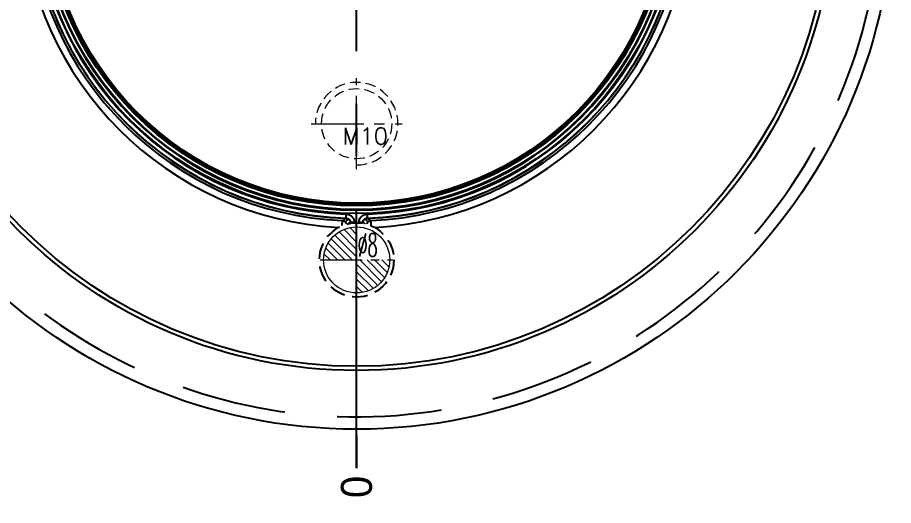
# Model space of a CAD drawing. Header units: millimetres. Extents: x 2469 to 2970, y 2097 to 2450.
# Drawn here: x 2527.7 to 2633.8, y 2192.7 to 2251.8 of the extents above; entities that cross this region are included whole.
import ezdxf
from ezdxf.enums import TextEntityAlignment as Align

# ---------------------------------------------------------------- set-up
doc = ezdxf.new("R2010")
doc.units = ezdxf.units.MM
doc.linetypes.add('CENTER', pattern=[50.8, 31.75, -6.35, 6.35, -6.35])
doc.linetypes.add('HIDDEN', pattern=[9.525, 6.35, -3.175])
doc.layers.add('1', color=7, linetype='Continuous', true_color=0xffffff)
doc.layers.add('21', color=7, linetype='Continuous', true_color=0xffffff)
for name, color, linetype, lineweight in [('dim', 82, 'Continuous', 9), ('epin', 13, 'Continuous', 9), ('screw', 33, 'Continuous', 13)]:
    doc.layers.add(name, color=color, linetype=linetype, lineweight=lineweight)
doc.styles.add('Capful-A', font='')
doc.styles.add('TXT', font='txt.shx', dxfattribs={"bigfont": 'gbcbig.shx'})
doc.styles.add('TXT05', font='txt.shx', dxfattribs={"width": 0.5, "bigfont": 'gbcbig.shx'})
doc.styles.get('Capful-A').set_extended_font_data('Microsoft YaHei')
doc.dimstyles.new('Capful-A-1.5', dxfattribs={"dimscale": 1.5, "dimtxt": 2.5, "dimasz": 2.5, "dimexe": 1.5, "dimexo": 1, "dimgap": 1.5, "dimtad": 0, "dimdsep": 46, "dimtxsty": 'Capful-A', "dimcen": 0, "dimclrt": 2, "dimazin": 2, "dimtfac": 1, "dimtmove": 0, "dimatfit": 3, "dimfxl": 0, "dimtolj": 1, "dimtzin": 0, "dimarcsym": 0})

# ---------------------------------------------------------------- blocks, each defined once
blk = doc.blocks.new('screw_m10_g')
at = {"layer": 'screw', "color": 1, "linetype": 'CENTER', "ltscale": 0.2}
for p, q in [((0, -5.5), (0, 5.5)), ((-5.5, 0), (5.5, 0))]:
    blk.add_line(p, q, dxfattribs=at)
at = {"layer": 'screw', "color": 33, "linetype": 'HIDDEN', "ltscale": 0.2}
blk.add_circle((0, 0), 4.25, dxfattribs=at)
at = {"layer": 'screw', "color": 92, "linetype": 'HIDDEN', "ltscale": 0.2}
blk.add_arc((0, 0), 5, 270, 180, dxfattribs=at)
at = {"layer": 'screw', "color": 6, "style": 'TXT'}
blk.add_text('M10', height=2, dxfattribs=at).set_placement((-1.7, -2.5))
blk = doc.blocks.new('epin_ejp_8')
at = {"layer": 'epin'}
h = blk.add_hatch(dxfattribs=at)
h.set_pattern_fill('_ANSI31', color=123, scale=0.2, angle=90)
h.set_pattern_definition([(135, (-3495.6536, 23.62066), (-0.44901281, -0.44901281), [])])
h.paths.add_polyline_path([(0, 4, 0.414214), (-4, 0), (0, 0)])
h.paths.add_polyline_path([(4, 0), (0, 0), (0, -4, 0.414214)])
at = {"layer": 'epin', "color": 1, "linetype": 'CENTER', "ltscale": 0.16}
for p, q in [((0, -4.4), (0, 4.4)), ((-4.4, 0), (4.4, 0))]:
    blk.add_line(p, q, dxfattribs=at)
at = {"layer": 'epin'}
blk.add_circle((0, 0), 4, dxfattribs=at)
at = {"layer": 'epin', "color": 6, "style": 'TXT05', "width": 0.5}
blk.add_text('%%c8', height=2.8, dxfattribs=at).set_placement((1.33, 1.8), align=Align.MIDDLE)
blk = doc.blocks.new('*D34')
at = {"layer": 'Defpoints', "color": 0, "transparency": 16777216}
for p in [(2568.78, 2266.95), (2568.78, 2201.95)]:
    blk.add_point(p, dxfattribs=at)
at = {"layer": 'dim', "color": 0, "lineweight": -2, "transparency": 16777216}
blk.add_line((2568.78, 2201.2), (2568.78, 2196.95), dxfattribs=at)
at = {"layer": 'dim', "color": 2, "transparency": 16777216, "insert": (2568.78, 2194.96), "char_height": 3.75, "attachment_point": 5, "rotation": 90, "style": 'Capful-A', "bg_fill": 3, "box_fill_scale": 1.1, "bg_fill_color": 256, "bg_fill_true_color": 13158600, "bg_fill_transparency": 0}
blk.add_mtext('\\A1;0', dxfattribs=at)
at = {"layer": 'Defpoints', "color": 0, "transparency": 16777216}
blk.add_point((2568.78, 2196.95), dxfattribs=at)

msp = doc.modelspace()

# ---------------------------------------------------------------- linework, layer by layer
at = {"layer": '1', "color": 1, "linetype": 'CENTER'}
msp.add_line((2568.781, 2196.948), (2568.781, 2336.948), dxfattribs=at)
at = {"layer": '21', "color": 7, "linetype": 'Continuous'}
for p, q in [((2567.508, 2227.49), (2567.524, 2227.992)), ((2570.037, 2227.992), (2570.053, 2227.49)), ((2567.046, 2226.6), (2567.072, 2227.213)), ((2568.496, 2226.989), (2567.994, 2226.989)), ((2567.994, 2226.879), (2567.994, 2226.989)), ((2568.019, 2226.883), (2568.019, 2226.989)), ((2568.496, 2226.989), (2568.496, 2226.939)), ((2569.567, 2226.989), (2569.065, 2226.989)), ((2569.065, 2226.939), (2569.065, 2226.989)), ((2569.542, 2226.989), (2569.542, 2226.883)), ((2569.567, 2226.989), (2569.567, 2226.879)), ((2570.489, 2227.213), (2570.515, 2226.6))]:
    msp.add_line(p, q, dxfattribs=at)
for radius in [65, 57.886, 57.383, 57.383, 38.88, 38.389, 37.96, 37.955, 37.954, 37.795, 37.623]:
    msp.add_circle((2568.781, 2266.948), radius, dxfattribs=at)
at = {"layer": '21', "color": 8, "linetype": 'HIDDEN', "ltscale": 0.3}
msp.add_circle((2568.781, 2222.448), 4.5, dxfattribs=at)
at = {"layer": '21', "color": 8, "linetype": 'HIDDEN', "ltscale": 2}
msp.add_arc((2568.781, 2266.948), 63.5, 199.11173, 160.88827, dxfattribs=at)
at = {"layer": '21', "color": 7, "linetype": 'Continuous'}
for radius, start, end in [(38.476, 0.00563, 0), (37.789, 180, 179.99437), (39.478, 181.84776, 268.15224), (39.461, 181.84776, 268.15224), (38.976, 181.84776, 268.15224), (38.976, 271.84776, 358.15224), (39.461, 271.84776, 358.15224), (39.478, 271.84776, 358.15224), (40.63, 183.0948, 266.9052), (39.772, 182.4619, 267.5381), (39.772, 272.4619, 357.5381), (40.63, 273.0948, 356.9052)]:
    msp.add_arc((2568.781, 2266.948), radius, start, end, dxfattribs=at)
for centre, major_axis, ratio, start_param, end_param in [((2522.098, 2266.948), (70.06, 0.001), 0.7456582, 5.4152027, 5.4234597), ((2615.465, 2266.949), (70.062, 0.002), 0.7456603, 4.0012874, 4.009544), ((2567.051, 2226.711), (0.266, -0.426), 0.9980975, 1.1437126, 2.539893), ((2522.399, 2266.948), (70.361, 0), 0.7456586, 5.4125246, 5.4173675), ((2615.163, 2266.949), (70.362, 0.001), 0.7456597, 4.0073955, 4.0122384), ((2570.511, 2226.711), (0.266, 0.426), 0.9980975, 0.6016996, 1.99788)]:
    msp.add_ellipse(centre, major_axis=major_axis, ratio=ratio, start_param=start_param, end_param=end_param, dxfattribs=at)
for points in [[(2567.072, 2227.213), (2567.217, 2227.305), (2567.362, 2227.397), (2567.508, 2227.49)], [(2570.053, 2227.49), (2570.199, 2227.397), (2570.344, 2227.305), (2570.489, 2227.213)]]:
    msp.add_open_spline(points, degree=3, dxfattribs=at)
for points, knots in [([(2567.508, 2227.507), (2567.647, 2227.509), (2567.783, 2227.452), (2567.97, 2227.259), (2568.023, 2227.124), (2568.019, 2226.989)], [0, 0, 0, 0, 0.5052841, 0.5052841, 1, 1, 1, 1]), ([(2567.508, 2227.49), (2567.54, 2227.489), (2567.572, 2227.485), (2567.619, 2227.475), (2567.634, 2227.471), (2567.665, 2227.461), (2567.68, 2227.455), (2567.724, 2227.435), (2567.752, 2227.42), (2567.792, 2227.392), (2567.805, 2227.382), (2567.829, 2227.362), (2567.841, 2227.35), (2567.864, 2227.327), (2567.875, 2227.315), (2567.895, 2227.29), (2567.904, 2227.277), (2567.922, 2227.249), (2567.93, 2227.235), (2567.945, 2227.207), (2567.952, 2227.192), (2567.97, 2227.148), (2567.979, 2227.117), (2567.988, 2227.069), (2567.99, 2227.053), (2567.993, 2227.021), (2567.994, 2227.005), (2567.994, 2226.989)], [0, 0, 0, 0, 0.125, 0.125, 0.1875, 0.1875, 0.25, 0.25, 0.375, 0.375, 0.4375, 0.4375, 0.5, 0.5, 0.5625, 0.5625, 0.625, 0.625, 0.6875, 0.6875, 0.75, 0.75, 0.875, 0.875, 0.9375, 0.9375, 1, 1, 1, 1]), ([(2567.524, 2227.992), (2567.556, 2227.991), (2567.588, 2227.989), (2567.652, 2227.98), (2567.715, 2227.969), (2567.777, 2227.952), (2567.823, 2227.937), (2567.838, 2227.931), (2567.868, 2227.92), (2567.883, 2227.914), (2567.957, 2227.881), (2568.013, 2227.85), (2568.092, 2227.795), (2568.117, 2227.775), (2568.166, 2227.733), (2568.19, 2227.711), (2568.235, 2227.665), (2568.257, 2227.64), (2568.297, 2227.59), (2568.316, 2227.563), (2568.351, 2227.509), (2568.368, 2227.481), (2568.397, 2227.424), (2568.411, 2227.395), (2568.447, 2227.306), (2568.465, 2227.244), (2568.481, 2227.165), (2568.483, 2227.149), (2568.488, 2227.117), (2568.494, 2227.069), (2568.496, 2227.021), (2568.496, 2226.989)], [0, 0, 0, 0, 0.0625, 0.0625, 0.125, 0.1875, 0.1875, 0.21875, 0.21875, 0.25, 0.25, 0.375, 0.375, 0.4375, 0.4375, 0.5, 0.5, 0.5625, 0.5625, 0.625, 0.625, 0.6875, 0.6875, 0.75, 0.75, 0.875, 0.875, 0.90625, 0.90625, 0.9375, 1, 1, 1, 1]), ([(2569.065, 2226.989), (2569.065, 2227.021), (2569.067, 2227.054), (2569.073, 2227.118), (2569.082, 2227.181), (2569.097, 2227.243), (2569.111, 2227.289), (2569.116, 2227.305), (2569.126, 2227.335), (2569.132, 2227.35), (2569.162, 2227.425), (2569.192, 2227.482), (2569.244, 2227.562), (2569.263, 2227.588), (2569.293, 2227.626), (2569.304, 2227.639), (2569.325, 2227.663), (2569.336, 2227.675), (2569.37, 2227.71), (2569.393, 2227.732), (2569.443, 2227.774), (2569.468, 2227.794), (2569.521, 2227.831), (2569.549, 2227.848), (2569.605, 2227.88), (2569.634, 2227.894), (2569.721, 2227.933), (2569.782, 2227.953), (2569.861, 2227.971), (2569.877, 2227.974), (2569.909, 2227.98), (2569.957, 2227.987), (2570.005, 2227.991), (2570.037, 2227.992)], [0, 0, 0, 0, 0.0625, 0.0625, 0.125, 0.1875, 0.1875, 0.21875, 0.21875, 0.25, 0.25, 0.375, 0.375, 0.4375, 0.4375, 0.46875, 0.46875, 0.5, 0.5, 0.5625, 0.5625, 0.625, 0.625, 0.6875, 0.6875, 0.75, 0.75, 0.875, 0.875, 0.90625, 0.90625, 0.9375, 1, 1, 1, 1]), ([(2569.542, 2226.989), (2569.538, 2227.124), (2569.591, 2227.259), (2569.778, 2227.452), (2569.914, 2227.509), (2570.053, 2227.507)], [0, 0, 0, 0, 0.494719, 0.494719, 1, 1, 1, 1]), ([(2569.567, 2226.989), (2569.567, 2227.005), (2569.568, 2227.021), (2569.571, 2227.053), (2569.575, 2227.085), (2569.583, 2227.116), (2569.592, 2227.147), (2569.597, 2227.162), (2569.615, 2227.207), (2569.63, 2227.236), (2569.656, 2227.276), (2569.666, 2227.289), (2569.686, 2227.314), (2569.697, 2227.327), (2569.719, 2227.35), (2569.731, 2227.361), (2569.756, 2227.382), (2569.769, 2227.392), (2569.795, 2227.41), (2569.809, 2227.419), (2569.837, 2227.435), (2569.851, 2227.442), (2569.895, 2227.461), (2569.926, 2227.471), (2569.973, 2227.482), (2569.989, 2227.485), (2570.021, 2227.489), (2570.037, 2227.49), (2570.053, 2227.49)], [0, 0, 0, 0, 0.0625, 0.0625, 0.125, 0.1875, 0.1875, 0.25, 0.25, 0.375, 0.375, 0.4375, 0.4375, 0.5, 0.5, 0.5625, 0.5625, 0.625, 0.625, 0.6875, 0.6875, 0.75, 0.75, 0.875, 0.875, 0.9375, 0.9375, 1, 1, 1, 1])]:
    msp.add_open_spline(points, degree=3, knots=knots, dxfattribs=at)

# ---------------------------------------------------------------- block references
at = {"layer": 'epin'}
msp.add_blockref('epin_ejp_8', (2568.781, 2222.448), dxfattribs=at)
at = {"layer": 'screw'}
msp.add_blockref('screw_m10_g', (2568.781, 2238.948), dxfattribs=at)

# ---------------------------------------------------------------- next in the draw order: dimensions: what is measured, and where the dimension line sits
at = {"layer": 'dim'}
dim = msp.add_ordinate_dim(feature_location=(2568.780517625, 2201.948245474), offset=(0, -5), dtype=1, origin=(2568.780517625, 2266.948245474), dimstyle='Capful-A-1.5', override={"dimasz": 2, "dimexe": 0.49975, "dimexo": 0.49975, "dimgap": 0.49975}, dxfattribs=at)
dim.commit()
dim.dimension.update_dxf_attribs({"geometry": '*D34', "text_midpoint": (2568.780517625, 2194.96153203)})

doc.saveas('drawing.dxf')
